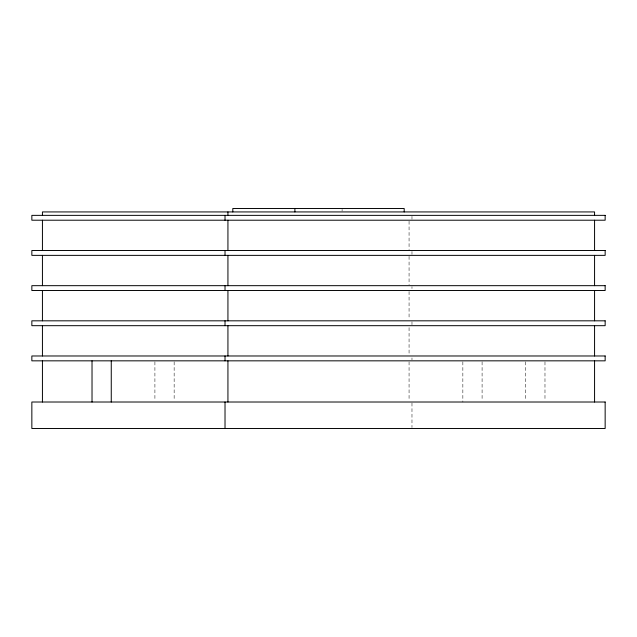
<?xml version="1.0" encoding="UTF-8"?>
<svg xmlns="http://www.w3.org/2000/svg" width="637" height="637" viewBox="0 0 637 637"><rect width="100%" height="100%" fill="white"/><g stroke="black" fill="none" stroke-linecap="round" stroke-linejoin="round"><path stroke-width="0.48" stroke-dasharray="3.19 2.39" d="M544.977 361.816L544.977 400.052M525.74 361.816L525.74 400.052M482.09 361.816L482.09 400.052M462.852 361.816L462.852 402.011M411.98 216.333L411.98 219.239M411.98 251.488L411.98 254.394M411.98 286.642L411.98 288.585M411.98 321.796L411.98 324.711M411.98 357.922L411.98 359.865M411.98 402.99L411.98 427.515M409.065 221.19L409.065 249.537M409.065 256.345L409.065 284.691M409.065 291.499L409.065 318.874M409.065 327.633L409.065 355.008M409.065 361.816L409.065 400.052M342.101 209.366L342.101 211.078M174.148 361.816L174.148 400.052M154.91 361.816L154.91 400.052"/><path stroke-width="0.96" d="M594.568 215.362L594.568 211.93L42.432 211.93L42.432 215.362M594.568 220.211L594.568 250.516M594.568 255.365L594.568 285.671M594.568 290.52L594.568 320.825M594.568 325.682L594.568 355.979M594.568 360.837L594.568 402.011M404.192 211.93L404.192 208.506L232.808 208.506L232.808 211.93M294.899 208.506L294.899 211.93M227.935 211.93L227.935 215.362M227.935 220.211L227.935 250.516M227.935 255.365L227.935 285.671M227.935 290.52L227.935 320.825M227.935 325.682L227.935 355.979M227.935 360.837L227.935 402.011M225.02 215.362L225.02 220.211M225.02 250.516L225.02 255.365M225.02 285.671L225.02 290.52M225.02 320.825L225.02 325.682M225.02 355.979L225.02 360.837M225.02 402.011L225.02 428.494M111.26 360.837L111.26 402.011M92.023 360.837L92.023 402.011M42.432 220.211L42.432 250.516M42.432 255.365L42.432 285.671M42.432 290.52L42.432 320.825M42.432 325.682L42.432 355.979M42.432 360.837L42.432 402.011M605.15 215.362L31.85 215.362L31.85 220.211L605.15 220.211L605.15 215.362M605.15 250.516L31.85 250.516L31.85 255.365L605.15 255.365L605.15 250.516M605.15 285.671L31.85 285.671L31.85 290.52L605.15 290.52L605.15 285.671M605.15 320.825L31.85 320.825L31.85 325.682L605.15 325.682L605.15 320.825M605.15 355.979L31.85 355.979L31.85 360.837L605.15 360.837L605.15 355.979M605.15 402.011L31.85 402.011L31.85 428.494L605.15 428.494L605.15 402.011"/></g></svg>
